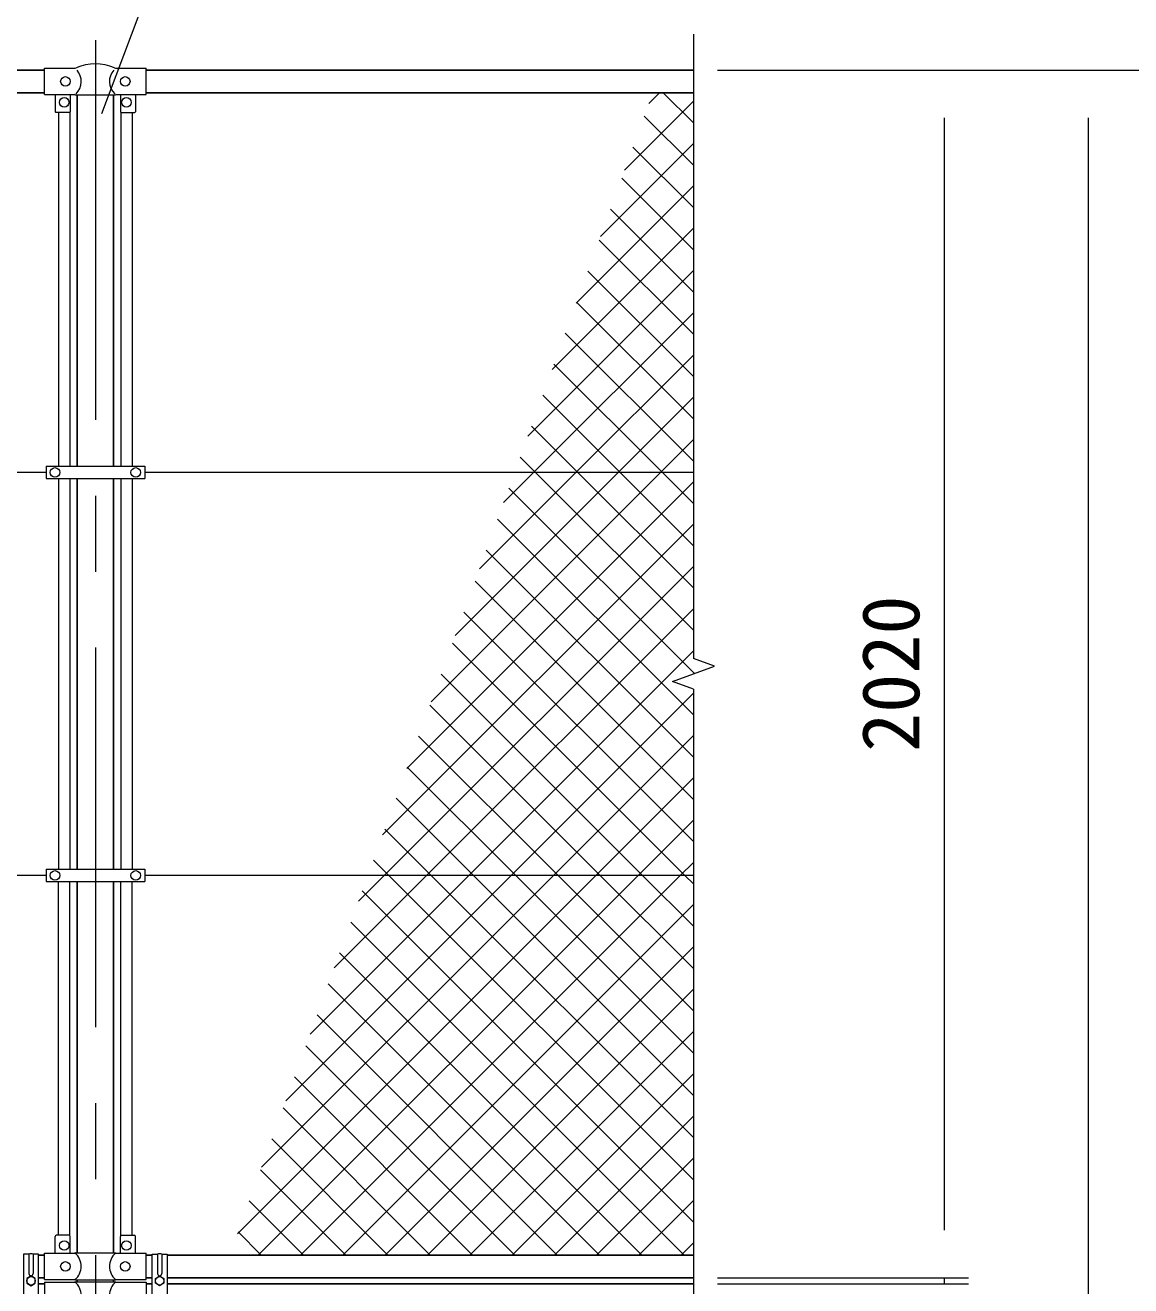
# Model space of a CAD drawing. Units: millimetres, scale not verified. Extents: x -8400 to 8400, y -5940 to 5940.
# Drawn here: x -4511 to -2663, y 1087 to 3195 of the extents above; entities that cross this region are included whole.
import ezdxf
from ezdxf.enums import TextEntityAlignment as Align

# ---------------------------------------------------------------- set-up
doc = ezdxf.new("R2010")
doc.units = ezdxf.units.MM
doc.header["$LTSCALE"] = 20
doc.linetypes.add('USER1', pattern=[50.8, 31.75, -6.35, 6.35, -6.35])
for name, color, linetype, lineweight in [('0-1_D-STR1', 1, 'Continuous', 25), ('0-4_D-BMK', 2, 'USER1', 13), ('0-5_D-STR-DIM', 7, 'Continuous', 13), ('0-8_D-STR3', 3, 'Continuous', 13), ('0-9_D-STR-TXT', 7, 'Continuous', 13), ('0-B_D-STR2', 7, 'Continuous', 13)]:
    doc.layers.add(name, color=color, linetype=linetype, lineweight=lineweight)
doc.styles.add('ＭＳ ゴシック', font='')
doc.styles.get('ＭＳ ゴシック').set_extended_font_data('MS Gothic')

msp = doc.modelspace()

# ---------------------------------------------------------------- linework, layer by layer
at = {"layer": '0-1_D-STR1'}
for p, q in [((-6309.06, 3120), (-4479.06, 3120)), ((-4309.06, 3120), (-3394.06, 3120)), ((-6309.06, 3081.9), (-4479.06, 3081.9)), ((-4424.31, 2457.3), (-4424.31, 3078.5)), ((-4363.81, 2457.3), (-4363.81, 3078.5)), ((-4309.06, 3081.9), (-3394.06, 3081.9)), ((-4424.31, 1783.3), (-4424.31, 2436.7)), ((-4363.81, 1783.3), (-4363.81, 2436.7)), ((-4424.31, 1141.6), (-4424.31, 1762.7)), ((-4363.81, 1141.6), (-4363.81, 1762.7)), ((-4489.06, 1138.1), (-4479.06, 1138.1)), ((-4309.06, 1138.1), (-4299.06, 1138.1)), ((-4274.06, 1138.1), (-3394.06, 1138.1)), ((-4489.06, 1100), (-4479.06, 1100)), ((-4424.31, 1093.4), (-4424.31, 1096.6)), ((-4363.81, 1093.4), (-4363.81, 1096.6)), ((-4309.06, 1100), (-4299.06, 1100)), ((-4274.06, 1100), (-3394.06, 1100)), ((-4489.06, 1090), (-4479.06, 1090)), ((-4309.06, 1090), (-4299.06, 1090)), ((-4274.06, 1090), (-3394.06, 1090))]:
    msp.add_line(p, q, dxfattribs=at)
at = {"layer": '0-4_D-BMK'}
msp.add_line((-4394.06, 3170), (-4394.06, -2630), dxfattribs=at)
at = {"layer": '0-5_D-STR-DIM'}
for p, q in [((-3394.06, 3180), (-3394.06, 2135.65)), ((-3354.06, 3120), (-2694.06, 3120)), ((-3354.06, 3120), (-2454.06, 3120)), ((-3354.06, 3120), (-2934.06, 3120)), ((-2974.06, 1180), (-2974.06, 3040)), ((-2734.06, 3040), (-2734.06, -1830)), ((-3358.82, 2122.83), (-3394.06, 2135.65)), ((-3429.3, 2097.17), (-3358.82, 2122.83)), ((-3394.06, 2084.35), (-3429.3, 2097.17)), ((-3394.06, 2084.35), (-3394.06, -359.35)), ((-2974.06, 1180), (-2974.06, 1260)), ((-3354.06, 1100), (-2934.06, 1100)), ((-3354.06, 1100), (-2934.06, 1100)), ((-2974.06, 1090), (-2974.06, 1100)), ((-3354.06, 1090), (-2934.06, 1090)), ((-3354.06, 1090), (-2934.06, 1090))]:
    msp.add_line(p, q, dxfattribs=at)
at = {"layer": '0-8_D-STR3'}
for p, q in [((-4479.06, 3123), (-4429.84, 3123)), ((-4479.06, 3079), (-4479.06, 3123)), ((-4358.29, 3123), (-4309.06, 3123)), ((-4309.06, 3079), (-4309.06, 3123)), ((-4479.06, 3079), (-4428.86, 3079)), ((-4461.06, 3079), (-4461.06, 3050)), ((-4436.06, 3079), (-4436.06, 3050)), ((-4427.86, 3078.5), (-4428.86, 3079)), ((-4427.86, 3078.5), (-4360.26, 3078.5)), ((-4360.26, 3078.5), (-4359.26, 3079)), ((-4359.26, 3079), (-4309.06, 3079)), ((-4352.06, 3079), (-4352.06, 3050)), ((-4327.06, 3079), (-4327.06, 3050)), ((-4437.06, 3049), (-4460.06, 3049)), ((-4455.56, 3049), (-4455.56, 2457.3)), ((-4436.56, 3049.13), (-4436.56, 2457.3)), ((-4351.56, 3049.13), (-4351.56, 2457.3)), ((-4351.06, 3049), (-4328.06, 3049)), ((-4332.56, 3049), (-4332.56, 2457.3)), ((-4476.56, 2447), (-6312.06, 2447)), ((-4476.56, 2457.3), (-4311.56, 2457.3)), ((-4476.56, 2457.3), (-4476.56, 2436.7)), ((-4311.56, 2457.3), (-4311.56, 2436.7)), ((-3394.06, 2447), (-4311.56, 2447)), ((-4476.56, 2436.7), (-4311.56, 2436.7)), ((-4455.56, 2436.7), (-4455.56, 1783.3)), ((-4436.56, 2436.7), (-4436.56, 1783.3)), ((-4351.56, 2436.7), (-4351.56, 1783.3)), ((-4332.56, 2436.7), (-4332.56, 1783.3)), ((-4476.56, 1773), (-6312.06, 1773)), ((-4476.56, 1783.3), (-4311.56, 1783.3)), ((-4476.56, 1783.3), (-4476.56, 1762.7)), ((-4311.56, 1783.3), (-4311.56, 1762.7)), ((-3394.06, 1773), (-4311.56, 1773)), ((-4476.56, 1762.7), (-4311.56, 1762.7)), ((-4455.56, 1171.1), (-4455.56, 1762.7)), ((-4436.56, 1170.42), (-4436.56, 1762.7)), ((-4351.56, 1170.42), (-4351.56, 1762.7)), ((-4332.56, 1171.1), (-4332.56, 1762.7)), ((-4461.06, 1141.1), (-4461.06, 1169.1)), ((-4438.06, 1171.1), (-4459.06, 1171.1)), ((-4436.06, 1141.1), (-4436.06, 1169.1)), ((-4352.06, 1141.1), (-4352.06, 1169.1)), ((-4350.06, 1171.1), (-4329.06, 1171.1)), ((-4327.06, 1141.1), (-4327.06, 1169.1)), ((-4505.06, 1139.37), (-4505.06, 1107)), ((-4489.06, 1139.37), (-4498.06, 1139.37)), ((-4498.06, 1139.37), (-4498.06, 1107)), ((-4479.06, 1141.1), (-4427.86, 1141.1)), ((-4479.06, 1097.1), (-4479.06, 1141.1)), ((-4427.86, 1141.6), (-4428.86, 1141.1)), ((-4427.86, 1141.6), (-4360.26, 1141.6)), ((-4360.26, 1141.6), (-4359.26, 1141.1)), ((-4360.26, 1141.1), (-4309.06, 1141.1)), ((-4309.06, 1097.1), (-4309.06, 1141.1)), ((-4299.06, 1139.37), (-4290.06, 1139.37)), ((-4290.06, 1139.37), (-4290.06, 1107)), ((-4283.06, 1139.37), (-4283.06, 1107)), ((-4479.06, 1097.1), (-4427.86, 1097.1)), ((-4427.86, 1096.6), (-4428.86, 1097.1)), ((-4360.26, 1097.1), (-4309.06, 1097.1)), ((-4479.06, 1092.9), (-4427.86, 1092.9)), ((-4479.06, 1092.9), (-4479.06, 1048.9)), ((-4427.86, 1093.4), (-4428.86, 1092.9)), ((-4360.26, 1092.9), (-4309.06, 1092.9)), ((-4309.06, 1092.9), (-4309.06, 1048.9))]:
    msp.add_line(p, q, dxfattribs=at)
for points in [[(-4505.06, 1139.37), (-4514.06, 1139.37), (-4514.06, 1050.11), (-4505.06, 1050.11)], [(-4498.06, 1050.11), (-4489.06, 1050.11), (-4489.06, 1139.37)], [(-4290.06, 1050.11), (-4299.06, 1050.11), (-4299.06, 1139.37)], [(-4283.06, 1139.37), (-4274.06, 1139.37), (-4274.06, 1050.11), (-4283.06, 1050.11)], [(-4427.86, 1096.6), (-4360.26, 1096.6), (-4359.26, 1097.1)], [(-4427.86, 1093.4), (-4360.26, 1093.4), (-4359.26, 1092.9)]]:
    msp.add_lwpolyline(points, dxfattribs=at)
for points in [[(-4501.56, 1086.9), (-4494.55, 1090.95), (-4494.55, 1099.05), (-4501.56, 1103.1), (-4508.58, 1099.05), (-4508.58, 1090.95)], [(-4286.56, 1086.9), (-4293.58, 1090.95), (-4293.58, 1099.05), (-4286.56, 1103.1), (-4279.55, 1099.05), (-4279.55, 1090.95)]]:
    msp.add_lwpolyline(points, close=True, dxfattribs=at)
for centre, radius in [((-4444.06, 3101), 8), ((-4344.06, 3101), 8), ((-4446.06, 3066), 8), ((-4342.06, 3066), 8), ((-4461.56, 2447), 8), ((-4326.56, 2447), 8), ((-4461.56, 1773), 8), ((-4326.56, 1773), 8), ((-4446.06, 1154.1), 8), ((-4342.06, 1154.1), 8), ((-4444.06, 1119.1), 8), ((-4344.06, 1119.1), 8), ((-4501.56, 1095), 7.03), ((-4286.56, 1095), 7.03)]:
    msp.add_circle(centre, radius, dxfattribs=at)
for centre, radius, start, end in [((-4429.84, 3131), 8, 270, 296.9114), ((-4394.06, 3047.54), 82.82, 67.15338, 112.84662), ((-4358.29, 3131), 8, 243.0886, 270), ((-4446.45, 3101), 28.8, 314.1684, 41.01552), ((-4341.68, 3101), 28.8, 138.98448, 225.8316), ((-4460.06, 3050), 1, 180, 270), ((-4437.06, 3050), 1, 270, 0), ((-4351.06, 3050), 1, 180, 270), ((-4328.06, 3050), 1, 270, 0), ((-4459.06, 1169.1), 2, 90, 180), ((-4438.06, 1169.1), 2, 0, 90), ((-4350.06, 1169.1), 2, 90, 180), ((-4329.06, 1169.1), 2, 0, 90), ((-4501.56, 1133.74), 6.62, 58.10921, 121.89079), ((-4446.45, 1119.1), 28.8, 310.19176, 49.80824), ((-4341.68, 1119.1), 28.8, 130.19176, 229.80824), ((-4286.56, 1133.74), 6.62, 58.10921, 121.89079), ((-4501.56, 1107), 3.5, 180, 0), ((-4286.56, 1107), 3.5, 180, 0), ((-4446.45, 1070.9), 28.8, 310.19176, 49.80824), ((-4341.68, 1070.9), 28.8, 130.19176, 229.80824)]:
    msp.add_arc(centre, radius, start, end, dxfattribs=at)
at = {"layer": '0-9_D-STR-TXT'}
msp.add_lwpolyline([(-3191.5, 3374.03), (-4260.86, 3374.03), (-4383.53, 3046.54)], dxfattribs=at)
at = {"layer": '0-B_D-STR2'}
for p, q in [((-3468.64, 3063.82), (-3450.57, 3081.9)), ((-3394.06, 3031.58), (-3444.38, 3081.9)), ((-3509.11, 2952.65), (-3394.06, 3067.69)), ((-3394.06, 2960.87), (-3476.21, 3043.02)), ((-3549.57, 2841.47), (-3394.06, 2996.98)), ((-3394.06, 2890.16), (-3495.08, 2991.18)), ((-3394.06, 2819.45), (-3513.95, 2939.34)), ((-3590.04, 2730.3), (-3394.06, 2926.27)), ((-3394.06, 2748.74), (-3532.82, 2887.5)), ((-3630.5, 2619.12), (-3394.06, 2855.56)), ((-3394.06, 2678.03), (-3551.69, 2835.65)), ((-3670.97, 2507.94), (-3394.06, 2784.85)), ((-3394.06, 2607.32), (-3570.56, 2783.81)), ((-3394.06, 2536.61), (-3589.43, 2731.97)), ((-3661.2, 2447), (-3394.06, 2714.14)), ((-3394.06, 2465.89), (-3608.3, 2680.13)), ((-3590.49, 2447), (-3394.06, 2643.43)), ((-3445.88, 2447), (-3627.17, 2628.29)), ((-3516.59, 2447), (-3646.03, 2576.44)), ((-3519.78, 2447), (-3394.06, 2572.72)), ((-3587.3, 2447), (-3664.9, 2524.6)), ((-3449.07, 2447), (-3394.06, 2502.01)), ((-3658.01, 2447), (-3683.77, 2472.76)), ((-3832.82, 2063.24), (-3449.07, 2447)), ((-3792.36, 2174.42), (-3519.78, 2447)), ((-3751.9, 2285.59), (-3590.49, 2447)), ((-3711.43, 2396.77), (-3661.2, 2447)), ((-3394.06, 2183.05), (-3658.01, 2447)), ((-3394.06, 2253.76), (-3587.3, 2447)), ((-3394.06, 2324.47), (-3516.59, 2447)), ((-3394.06, 2395.18), (-3445.88, 2447)), ((-3873.29, 1952.07), (-3394.06, 2431.29)), ((-3392.35, 2110.62), (-3702.64, 2420.92)), ((-3394.06, 2041.63), (-3721.51, 2369.08)), ((-3913.75, 1840.89), (-3394.06, 2360.58)), ((-3394.06, 1970.92), (-3740.38, 2317.24)), ((-3910.94, 1773), (-3394.06, 2289.87)), ((-3394.06, 1900.21), (-3759.25, 2265.39)), ((-3840.23, 1773), (-3394.06, 2219.16)), ((-3394.06, 1829.5), (-3778.12, 2213.55)), ((-3408.28, 1773), (-3796.99, 2161.71)), ((-3769.52, 1773), (-3394.06, 2148.45)), ((-3478.99, 1773), (-3815.85, 2109.87)), ((-3698.8, 1773), (-3394.06, 2077.74)), ((-3549.7, 1773), (-3834.72, 2058.03)), ((-3620.41, 1773), (-3853.59, 2006.18)), ((-3628.09, 1773), (-3394.06, 2007.03)), ((-3691.12, 1773), (-3872.46, 1954.34)), ((-3557.38, 1773), (-3394.06, 1936.32)), ((-3761.83, 1773), (-3891.33, 1902.5)), ((-3486.67, 1773), (-3394.06, 1865.61)), ((-3832.54, 1773), (-3910.2, 1850.66)), ((-3903.25, 1773), (-3929.07, 1798.82)), ((-3415.96, 1773), (-3394.06, 1794.9)), ((-4156.54, 1173.84), (-3557.38, 1773)), ((-4121.57, 1138.1), (-3486.67, 1773)), ((-4116.08, 1285.02), (-3628.09, 1773)), ((-4075.61, 1396.19), (-3698.8, 1773)), ((-4050.86, 1138.1), (-3415.96, 1773)), ((-4035.15, 1507.37), (-3769.52, 1773)), ((-3994.68, 1618.54), (-3840.23, 1773)), ((-3954.22, 1729.72), (-3910.94, 1773)), ((-3394.06, 1263.81), (-3903.25, 1773)), ((-3394.06, 1334.52), (-3832.54, 1773)), ((-3394.06, 1405.23), (-3761.83, 1773)), ((-3394.06, 1475.95), (-3691.12, 1773)), ((-3394.06, 1546.66), (-3620.41, 1773)), ((-3394.06, 1617.37), (-3549.7, 1773)), ((-3394.06, 1688.08), (-3478.99, 1773)), ((-3394.06, 1758.79), (-3408.28, 1773)), ((-3394.06, 1193.1), (-3947.94, 1746.98)), ((-3980.15, 1138.1), (-3394.06, 1724.19)), ((-3409.77, 1138.1), (-3966.81, 1695.13)), ((-3909.44, 1138.1), (-3394.06, 1653.48)), ((-3480.48, 1138.1), (-3985.67, 1643.29)), ((-3551.19, 1138.1), (-4004.54, 1591.45)), ((-3838.73, 1138.1), (-3394.06, 1582.77)), ((-3621.9, 1138.1), (-4023.41, 1539.61)), ((-3768.02, 1138.1), (-3394.06, 1512.06)), ((-3692.61, 1138.1), (-4042.28, 1487.77)), ((-3763.33, 1138.1), (-4061.15, 1435.92)), ((-3697.31, 1138.1), (-3394.06, 1441.35)), ((-3834.04, 1138.1), (-4080.02, 1384.08)), ((-3626.6, 1138.1), (-3394.06, 1370.63)), ((-3904.75, 1138.1), (-4098.89, 1332.24)), ((-3555.89, 1138.1), (-3394.06, 1299.92)), ((-3975.46, 1138.1), (-4117.76, 1280.4)), ((-4046.17, 1138.1), (-4136.63, 1228.56)), ((-3485.18, 1138.1), (-3394.06, 1229.21)), ((-4116.88, 1138.1), (-4155.49, 1176.72)), ((-3414.47, 1138.1), (-3394.06, 1158.5))]:
    msp.add_line(p, q, dxfattribs=at)

# ---------------------------------------------------------------- texts
at = {"layer": '0-5_D-STR-DIM', "style": 'ＭＳ ゴシック'}
msp.add_text('2020', height=96.19, rotation=90, dxfattribs=at).set_placement((-2987.56, 1979.5), align=Align.BOTTOM_LEFT)

doc.saveas('drawing.dxf')
